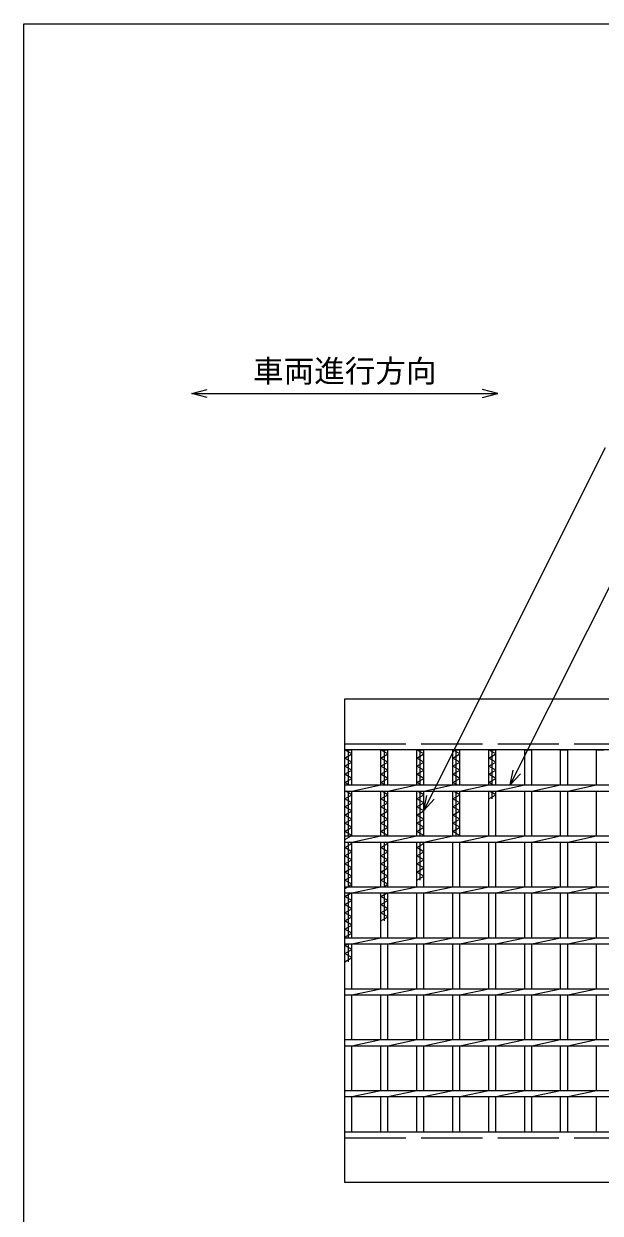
# Model space of a CAD drawing. Units: millimetres, scale not verified. Extents: x -1820 to 1731, y -1282 to 1054.
# Drawn here: x -1729 to -1163, y -114 to 1054 of the extents above; entities that cross this region are included whole.
import ezdxf
from ezdxf.enums import TextEntityAlignment as Align

# ---------------------------------------------------------------- set-up
doc = ezdxf.new("R2010")
doc.units = ezdxf.units.MM
doc.header["$LTSCALE"] = 10
doc.linetypes.add('DASHED', pattern=[7.5, 6, -1.5])
for name, color, linetype, lineweight in [('0_2', 150, 'Continuous', 25), ('16', 3, 'Continuous', 25), ('22', 4, 'Continuous', 25)]:
    doc.layers.add(name, color=color, linetype=linetype, lineweight=lineweight)
doc.styles.add('ベクトル', font='')
doc.styles.get('ベクトル').set_extended_font_data('ベクトル')

msp = doc.modelspace()

# ---------------------------------------------------------------- linework, layer by layer
at = {"layer": '0_2'}
for p, q in [((-1729, -1146.5), (-1729, 1053.5)), ((-1729, 1053.5), (1731, 1053.5))]:
    msp.add_line(p, q, dxfattribs=at)
at = {"layer": '16'}
for p, q in [((-1414, 390.5), (-419, 390.5)), ((-1414, 340.5), (-1414, 390.5)), ((-419, 340.5), (-1414, 340.5)), ((-1414, -34.5), (-1414, 340.5)), ((-1414, 340.5), (-1407, 340.5)), ((-1407, 336.5), (-1414, 340.5)), ((-1410.5, 306), (-1410.5, 340.5)), ((-1407, 306), (-1407, 340.5)), ((-1378.7, 306), (-1378.7, 340.5)), ((-1378.7, 340.5), (-1371.7, 340.5)), ((-1371.7, 336.5), (-1378.7, 340.5)), ((-1375.2, 306), (-1375.2, 340.5)), ((-1371.7, 306), (-1371.7, 340.5)), ((-1343.4, 306), (-1343.4, 340.5)), ((-1343.4, 340.5), (-1336.4, 340.5)), ((-1336.4, 336.5), (-1343.4, 340.5)), ((-1339.9, 306), (-1339.9, 340.5)), ((-1336.4, 306), (-1336.4, 340.5)), ((-1308.1, 306), (-1308.1, 340.5)), ((-1308.1, 340.5), (-1301.1, 340.5)), ((-1301.1, 336.5), (-1308.1, 340.5)), ((-1304.6, 306), (-1304.6, 340.5)), ((-1301.1, 306), (-1301.1, 340.5)), ((-1272.8, 306), (-1272.8, 340.5)), ((-1272.8, 340.5), (-1265.8, 340.5)), ((-1265.8, 336.5), (-1272.8, 340.5)), ((-1269.3, 306), (-1269.3, 340.5)), ((-1265.8, 306), (-1265.8, 340.5)), ((-1237.5, 306), (-1237.5, 340.5)), ((-1237.5, 340.5), (-1230.5, 340.5)), ((-1230.5, 306), (-1230.5, 340.5)), ((-1202.2, 306), (-1202.2, 340.5)), ((-1202.2, 340.5), (-1195.2, 340.5)), ((-1195.2, 306), (-1195.2, 340.5)), ((-1166.9, 306), (-1166.9, 340.5)), ((-1166.9, 340.5), (-1159.9, 340.5)), ((-1414, 332.5), (-1407, 336.5)), ((-1407, 328.5), (-1414, 332.5)), ((-1414, 324.5), (-1407, 328.5)), ((-1378.7, 332.5), (-1371.7, 336.5)), ((-1371.7, 328.5), (-1378.7, 332.5)), ((-1378.7, 324.5), (-1371.7, 328.5)), ((-1343.4, 332.5), (-1336.4, 336.5)), ((-1336.4, 328.5), (-1343.4, 332.5)), ((-1343.4, 324.5), (-1336.4, 328.5)), ((-1308.1, 332.5), (-1301.1, 336.5)), ((-1301.1, 328.5), (-1308.1, 332.5)), ((-1308.1, 324.5), (-1301.1, 328.5)), ((-1272.8, 332.5), (-1265.8, 336.5)), ((-1265.8, 328.5), (-1272.8, 332.5)), ((-1272.8, 324.5), (-1265.8, 328.5)), ((-1407, 320.5), (-1414, 324.5)), ((-1414, 316.5), (-1407, 320.5)), ((-1407, 312.5), (-1414, 316.5)), ((-1371.7, 320.5), (-1378.7, 324.5)), ((-1378.7, 316.5), (-1371.7, 320.5)), ((-1371.7, 312.5), (-1378.7, 316.5)), ((-1336.4, 320.5), (-1343.4, 324.5)), ((-1343.4, 316.5), (-1336.4, 320.5)), ((-1336.4, 312.5), (-1343.4, 316.5)), ((-1301.1, 320.5), (-1308.1, 324.5)), ((-1308.1, 316.5), (-1301.1, 320.5)), ((-1301.1, 312.5), (-1308.1, 316.5)), ((-1265.8, 320.5), (-1272.8, 324.5)), ((-1272.8, 316.5), (-1265.8, 320.5)), ((-1265.8, 312.5), (-1272.8, 316.5)), ((-1414, 308.5), (-1407, 312.5)), ((-1409.62, 306), (-1414, 308.5)), ((-1414, 306), (-419, 306)), ((-1414, 300), (-1414, 306)), ((-1407, 300), (-1378.7, 306)), ((-1378.7, 308.5), (-1371.7, 312.5)), ((-1374.33, 306), (-1378.7, 308.5)), ((-1371.7, 300), (-1343.4, 306)), ((-1343.4, 308.5), (-1336.4, 312.5)), ((-1339.02, 306), (-1343.4, 308.5)), ((-1336.4, 300), (-1308.1, 306)), ((-1308.1, 308.5), (-1301.1, 312.5)), ((-1303.72, 306), (-1308.1, 308.5)), ((-1301.1, 300), (-1272.8, 306)), ((-1272.8, 308.5), (-1265.8, 312.5)), ((-1268.42, 306), (-1272.8, 308.5)), ((-1265.8, 300), (-1237.5, 306)), ((-1230.5, 300), (-1202.2, 306)), ((-1195.2, 300), (-1166.9, 306)), ((-1414, 300), (-419, 300)), ((-1414, 292.5), (-1407, 296.5)), ((-1407, 288.5), (-1414, 292.5)), ((-1407, 296.5), (-1413.12, 300)), ((-1410.5, 256), (-1410.5, 300)), ((-1407, 256), (-1407, 300)), ((-1378.7, 256), (-1378.7, 300)), ((-1378.7, 292.5), (-1371.7, 296.5)), ((-1371.7, 288.5), (-1378.7, 292.5)), ((-1371.7, 296.5), (-1377.83, 300)), ((-1375.2, 256), (-1375.2, 300)), ((-1371.7, 256), (-1371.7, 300)), ((-1343.4, 256), (-1343.4, 300)), ((-1343.4, 292.5), (-1336.4, 296.5)), ((-1336.4, 288.5), (-1343.4, 292.5)), ((-1336.4, 296.5), (-1342.52, 300)), ((-1339.9, 256), (-1339.9, 300)), ((-1336.4, 256), (-1336.4, 300)), ((-1308.1, 256), (-1308.1, 300)), ((-1308.1, 292.5), (-1301.1, 296.5)), ((-1301.1, 288.5), (-1308.1, 292.5)), ((-1301.1, 296.5), (-1307.22, 300)), ((-1304.6, 256), (-1304.6, 300)), ((-1301.1, 256), (-1301.1, 300)), ((-1272.8, 256), (-1272.8, 300)), ((-1272.8, 292.5), (-1265.8, 296.5)), ((-1265.8, 296.5), (-1271.92, 300)), ((-1269.3, 292.5), (-1269.3, 300)), ((-1265.8, 256), (-1265.8, 300)), ((-1237.5, 256), (-1237.5, 300)), ((-1230.5, 256), (-1230.5, 300)), ((-1202.2, 256), (-1202.2, 300)), ((-1195.2, 256), (-1195.2, 300)), ((-1166.9, 256), (-1166.9, 300)), ((-1414, 284.5), (-1407, 288.5)), ((-1407, 280.5), (-1414, 284.5)), ((-1414, 276.5), (-1407, 280.5)), ((-1378.7, 284.5), (-1371.7, 288.5)), ((-1371.7, 280.5), (-1378.7, 284.5)), ((-1378.7, 276.5), (-1371.7, 280.5)), ((-1343.4, 284.5), (-1336.4, 288.5)), ((-1336.4, 280.5), (-1343.4, 284.5)), ((-1343.4, 276.5), (-1336.4, 280.5)), ((-1308.1, 284.5), (-1301.1, 288.5)), ((-1301.1, 280.5), (-1308.1, 284.5)), ((-1308.1, 276.5), (-1301.1, 280.5)), ((-1407, 272.5), (-1414, 276.5)), ((-1414, 268.5), (-1407, 272.5)), ((-1371.7, 272.5), (-1378.7, 276.5)), ((-1378.7, 268.5), (-1371.7, 272.5)), ((-1336.4, 272.5), (-1343.4, 276.5)), ((-1343.4, 268.5), (-1336.4, 272.5)), ((-1301.1, 272.5), (-1308.1, 276.5)), ((-1308.1, 268.5), (-1301.1, 272.5)), ((-1407, 264.5), (-1414, 268.5)), ((-1414, 260.5), (-1407, 264.5)), ((-1407, 256.5), (-1414, 260.5)), ((-1371.7, 264.5), (-1378.7, 268.5)), ((-1378.7, 260.5), (-1371.7, 264.5)), ((-1371.7, 256.5), (-1378.7, 260.5)), ((-1336.4, 264.5), (-1343.4, 268.5)), ((-1343.4, 260.5), (-1336.4, 264.5)), ((-1336.4, 256.5), (-1343.4, 260.5)), ((-1301.1, 264.5), (-1308.1, 268.5)), ((-1308.1, 260.5), (-1301.1, 264.5)), ((-1301.1, 256.5), (-1308.1, 260.5)), ((-1414, 252.5), (-1407, 256.5)), ((-1414, 256), (-419, 256)), ((-1414, 250), (-1414, 256)), ((-1414, 250), (-419, 250)), ((-1414, 244.5), (-1407, 248.5)), ((-1410.5, 206), (-1410.5, 250)), ((-1407, 248.5), (-1409.62, 250)), ((-1407, 250), (-1378.7, 256)), ((-1407, 206), (-1407, 250)), ((-1378.7, 206), (-1378.7, 250)), ((-1378.7, 244.5), (-1371.7, 248.5)), ((-1375.2, 206), (-1375.2, 250)), ((-1371.7, 248.5), (-1374.33, 250)), ((-1372.58, 256), (-1371.7, 256.5)), ((-1371.7, 250), (-1343.4, 256)), ((-1371.7, 206), (-1371.7, 250)), ((-1343.4, 206), (-1343.4, 250)), ((-1343.4, 244.5), (-1336.4, 248.5)), ((-1339.9, 212.5), (-1339.9, 250)), ((-1336.4, 248.5), (-1339.02, 250)), ((-1337.27, 256), (-1336.4, 256.5)), ((-1336.4, 250), (-1308.1, 256)), ((-1336.4, 206), (-1336.4, 250)), ((-1308.1, 206), (-1308.1, 250)), ((-1301.97, 256), (-1301.1, 256.5)), ((-1301.1, 250), (-1272.8, 256)), ((-1301.1, 206), (-1301.1, 250)), ((-1272.8, 206), (-1272.8, 250)), ((-1265.8, 250), (-1237.5, 256)), ((-1265.8, 206), (-1265.8, 250)), ((-1237.5, 206), (-1237.5, 250)), ((-1230.5, 250), (-1202.2, 256)), ((-1230.5, 206), (-1230.5, 250)), ((-1202.2, 206), (-1202.2, 250)), ((-1195.2, 250), (-1166.9, 256)), ((-1195.2, 206), (-1195.2, 250)), ((-1166.9, 206), (-1166.9, 250)), ((-1407, 240.5), (-1414, 244.5)), ((-1414, 236.5), (-1407, 240.5)), ((-1407, 232.5), (-1414, 236.5)), ((-1371.7, 240.5), (-1378.7, 244.5)), ((-1378.7, 236.5), (-1371.7, 240.5)), ((-1371.7, 232.5), (-1378.7, 236.5)), ((-1336.4, 240.5), (-1343.4, 244.5)), ((-1343.4, 236.5), (-1336.4, 240.5)), ((-1336.4, 232.5), (-1343.4, 236.5)), ((-1414, 228.5), (-1407, 232.5)), ((-1407, 224.5), (-1414, 228.5)), ((-1414, 220.5), (-1407, 224.5)), ((-1378.7, 228.5), (-1371.7, 232.5)), ((-1371.7, 224.5), (-1378.7, 228.5)), ((-1378.7, 220.5), (-1371.7, 224.5)), ((-1343.4, 228.5), (-1336.4, 232.5)), ((-1336.4, 224.5), (-1343.4, 228.5)), ((-1343.4, 220.5), (-1336.4, 224.5)), ((-1407, 216.5), (-1414, 220.5)), ((-1414, 212.5), (-1407, 216.5)), ((-1407, 208.5), (-1414, 212.5)), ((-1371.7, 216.5), (-1378.7, 220.5)), ((-1378.7, 212.5), (-1371.7, 216.5)), ((-1371.7, 208.5), (-1378.7, 212.5)), ((-1336.4, 216.5), (-1343.4, 220.5)), ((-1343.4, 212.5), (-1336.4, 216.5)), ((-1414, 204.5), (-1407, 208.5)), ((-1414, 206), (-419, 206)), ((-1414, 200), (-1414, 206)), ((-1414, 200), (-419, 200)), ((-1414, 196.5), (-1407.87, 200)), ((-1410.5, 156), (-1410.5, 200)), ((-1407, 200), (-1378.7, 206)), ((-1407, 156), (-1407, 200)), ((-1378.7, 156), (-1378.7, 200)), ((-1378.7, 196.5), (-1372.58, 200)), ((-1376.08, 206), (-1371.7, 208.5)), ((-1375.2, 172.5), (-1375.2, 200)), ((-1371.7, 200), (-1343.4, 206)), ((-1371.7, 156), (-1371.7, 200)), ((-1343.4, 156), (-1343.4, 200)), ((-1336.4, 200), (-1308.1, 206)), ((-1336.4, 156), (-1336.4, 200)), ((-1308.1, 156), (-1308.1, 200)), ((-1301.1, 200), (-1272.8, 206)), ((-1301.1, 156), (-1301.1, 200)), ((-1272.8, 156), (-1272.8, 200)), ((-1265.8, 200), (-1237.5, 206)), ((-1265.8, 156), (-1265.8, 200)), ((-1237.5, 156), (-1237.5, 200)), ((-1230.5, 200), (-1202.2, 206)), ((-1230.5, 156), (-1230.5, 200)), ((-1202.2, 156), (-1202.2, 200)), ((-1195.2, 200), (-1166.9, 206)), ((-1195.2, 156), (-1195.2, 200)), ((-1166.9, 156), (-1166.9, 200)), ((-1407, 192.5), (-1414, 196.5)), ((-1414, 188.5), (-1407, 192.5)), ((-1407, 184.5), (-1414, 188.5)), ((-1371.7, 192.5), (-1378.7, 196.5)), ((-1378.7, 188.5), (-1371.7, 192.5)), ((-1371.7, 184.5), (-1378.7, 188.5)), ((-1414, 180.5), (-1407, 184.5)), ((-1407, 176.5), (-1414, 180.5)), ((-1414, 172.5), (-1407, 176.5)), ((-1378.7, 180.5), (-1371.7, 184.5)), ((-1371.7, 176.5), (-1378.7, 180.5)), ((-1378.7, 172.5), (-1371.7, 176.5)), ((-1407, 168.5), (-1414, 172.5)), ((-1414, 164.5), (-1407, 168.5)), ((-1407, 160.5), (-1414, 164.5)), ((-1414, 156.5), (-1407, 160.5)), ((-1413.12, 156), (-1414, 156.5)), ((-1414, 156), (-419, 156)), ((-1414, 150), (-1414, 156)), ((-1407, 150), (-1378.7, 156)), ((-1371.7, 150), (-1343.4, 156)), ((-1336.4, 150), (-1308.1, 156)), ((-1301.1, 150), (-1272.8, 156)), ((-1265.8, 150), (-1237.5, 156)), ((-1230.5, 150), (-1202.2, 156)), ((-1195.2, 150), (-1166.9, 156)), ((-1414, 150), (-419, 150)), ((-1414, 148.5), (-1411.37, 150)), ((-1407, 144.5), (-1414, 148.5)), ((-1414, 140.5), (-1407, 144.5)), ((-1407, 136.5), (-1414, 140.5)), ((-1410.5, 132.5), (-1410.5, 150)), ((-1407, 106), (-1407, 150)), ((-1378.7, 106), (-1378.7, 150)), ((-1371.7, 106), (-1371.7, 150)), ((-1343.4, 106), (-1343.4, 150)), ((-1336.4, 106), (-1336.4, 150)), ((-1308.1, 106), (-1308.1, 150)), ((-1301.1, 106), (-1301.1, 150)), ((-1272.8, 106), (-1272.8, 150)), ((-1265.8, 106), (-1265.8, 150)), ((-1237.5, 106), (-1237.5, 150)), ((-1230.5, 106), (-1230.5, 150)), ((-1202.2, 106), (-1202.2, 150)), ((-1195.2, 106), (-1195.2, 150)), ((-1166.9, 106), (-1166.9, 150)), ((-1414, 132.5), (-1407, 136.5)), ((-1414, 106), (-419, 106)), ((-1414, 100), (-1414, 106)), ((-1407, 100), (-1378.7, 106)), ((-1371.7, 100), (-1343.4, 106)), ((-1336.4, 100), (-1308.1, 106)), ((-1301.1, 100), (-1272.8, 106)), ((-1265.8, 100), (-1237.5, 106)), ((-1230.5, 100), (-1202.2, 106)), ((-1195.2, 100), (-1166.9, 106)), ((-1414, 100), (-419, 100)), ((-1407, 56), (-1407, 100)), ((-1378.7, 56), (-1378.7, 100)), ((-1371.7, 56), (-1371.7, 100)), ((-1343.4, 56), (-1343.4, 100)), ((-1336.4, 56), (-1336.4, 100)), ((-1308.1, 56), (-1308.1, 100)), ((-1301.1, 56), (-1301.1, 100)), ((-1272.8, 56), (-1272.8, 100)), ((-1265.8, 56), (-1265.8, 100)), ((-1237.5, 56), (-1237.5, 100)), ((-1230.5, 56), (-1230.5, 100)), ((-1202.2, 56), (-1202.2, 100)), ((-1195.2, 56), (-1195.2, 100)), ((-1166.9, 56), (-1166.9, 100)), ((-1414, 56), (-419, 56)), ((-1414, 50), (-1414, 56)), ((-1414, 50), (-419, 50)), ((-1407, 50), (-1378.7, 56)), ((-1407, 6), (-1407, 50)), ((-1378.7, 6), (-1378.7, 50)), ((-1371.7, 50), (-1343.4, 56)), ((-1371.7, 6), (-1371.7, 50)), ((-1343.4, 6), (-1343.4, 50)), ((-1336.4, 50), (-1308.1, 56)), ((-1336.4, 6), (-1336.4, 50)), ((-1308.1, 6), (-1308.1, 50)), ((-1301.1, 50), (-1272.8, 56)), ((-1301.1, 6), (-1301.1, 50)), ((-1272.8, 6), (-1272.8, 50)), ((-1265.8, 50), (-1237.5, 56)), ((-1265.8, 6), (-1265.8, 50)), ((-1237.5, 6), (-1237.5, 50)), ((-1230.5, 50), (-1202.2, 56)), ((-1230.5, 6), (-1230.5, 50)), ((-1202.2, 6), (-1202.2, 50)), ((-1195.2, 50), (-1166.9, 56)), ((-1195.2, 6), (-1195.2, 50)), ((-1166.9, 6), (-1166.9, 50)), ((-1414, 6), (-419, 6)), ((-1414, 0), (-1414, 6)), ((-1414, 0), (-419, 0)), ((-1407, 0), (-1378.7, 6)), ((-1407, -34.5), (-1407, 0)), ((-1378.7, -34.5), (-1378.7, 0)), ((-1371.7, 0), (-1343.4, 6)), ((-1371.7, -34.5), (-1371.7, 0)), ((-1343.4, -34.5), (-1343.4, 0)), ((-1336.4, 0), (-1308.1, 6)), ((-1336.4, -34.5), (-1336.4, 0)), ((-1308.1, -34.5), (-1308.1, 0)), ((-1301.1, 0), (-1272.8, 6)), ((-1301.1, -34.5), (-1301.1, 0)), ((-1272.8, -34.5), (-1272.8, 0)), ((-1265.8, 0), (-1237.5, 6)), ((-1265.8, -34.5), (-1265.8, 0)), ((-1237.5, -34.5), (-1237.5, 0)), ((-1230.5, 0), (-1202.2, 6)), ((-1230.5, -34.5), (-1230.5, 0)), ((-1202.2, -34.5), (-1202.2, 0)), ((-1195.2, 0), (-1166.9, 6)), ((-1195.2, -34.5), (-1195.2, 0)), ((-1166.9, -34.5), (-1166.9, 0)), ((-1414, -34.5), (-419, -34.5)), ((-1414, -84.5), (-1414, -34.5)), ((-1414, -34.5), (-1407, -34.5)), ((-1378.7, -34.5), (-1371.7, -34.5)), ((-1343.4, -34.5), (-1336.4, -34.5)), ((-1308.1, -34.5), (-1301.1, -34.5)), ((-1272.8, -34.5), (-1265.8, -34.5)), ((-1237.5, -34.5), (-1230.5, -34.5)), ((-1202.2, -34.5), (-1195.2, -34.5)), ((-1166.9, -34.5), (-1159.9, -34.5)), ((-419, -84.5), (-1414, -84.5))]:
    msp.add_line(p, q, dxfattribs=at)
at = {"layer": '16', "linetype": 'DASHED'}
for p, q in [((-1414, 346.5), (-419, 346.5)), ((-1414, -40.5), (-419, -40.5))]:
    msp.add_line(p, q, dxfattribs=at)
at = {"layer": '22'}
for p, q in [((-1564, 690.5), (-1549, 694.5)), ((-1549, 686.5), (-1564, 690.5)), ((-1564, 690.5), (-1264, 690.5)), ((-1264, 690.5), (-1279, 694.5)), ((-1279, 686.5), (-1264, 690.5)), ((-1336.4, 281), (-1158.15, 637.5)), ((-1251.65, 306), (-1109.4, 590.5)), ((-1251.65, 306), (-1248.65, 320.6)), ((-1251.65, 306), (-1241.65, 317)), ((-1336.4, 281), (-1333.4, 295.6)), ((-1336.4, 281), (-1326.4, 292))]:
    msp.add_line(p, q, dxfattribs=at)

# ---------------------------------------------------------------- texts
at = {"layer": '22', "color": 2, "style": 'ベクトル'}
msp.add_text('車両進行方向', height=21.99, dxfattribs=at).set_placement((-1504, 712.5), align=Align.MIDDLE_LEFT)

doc.saveas('drawing.dxf')
